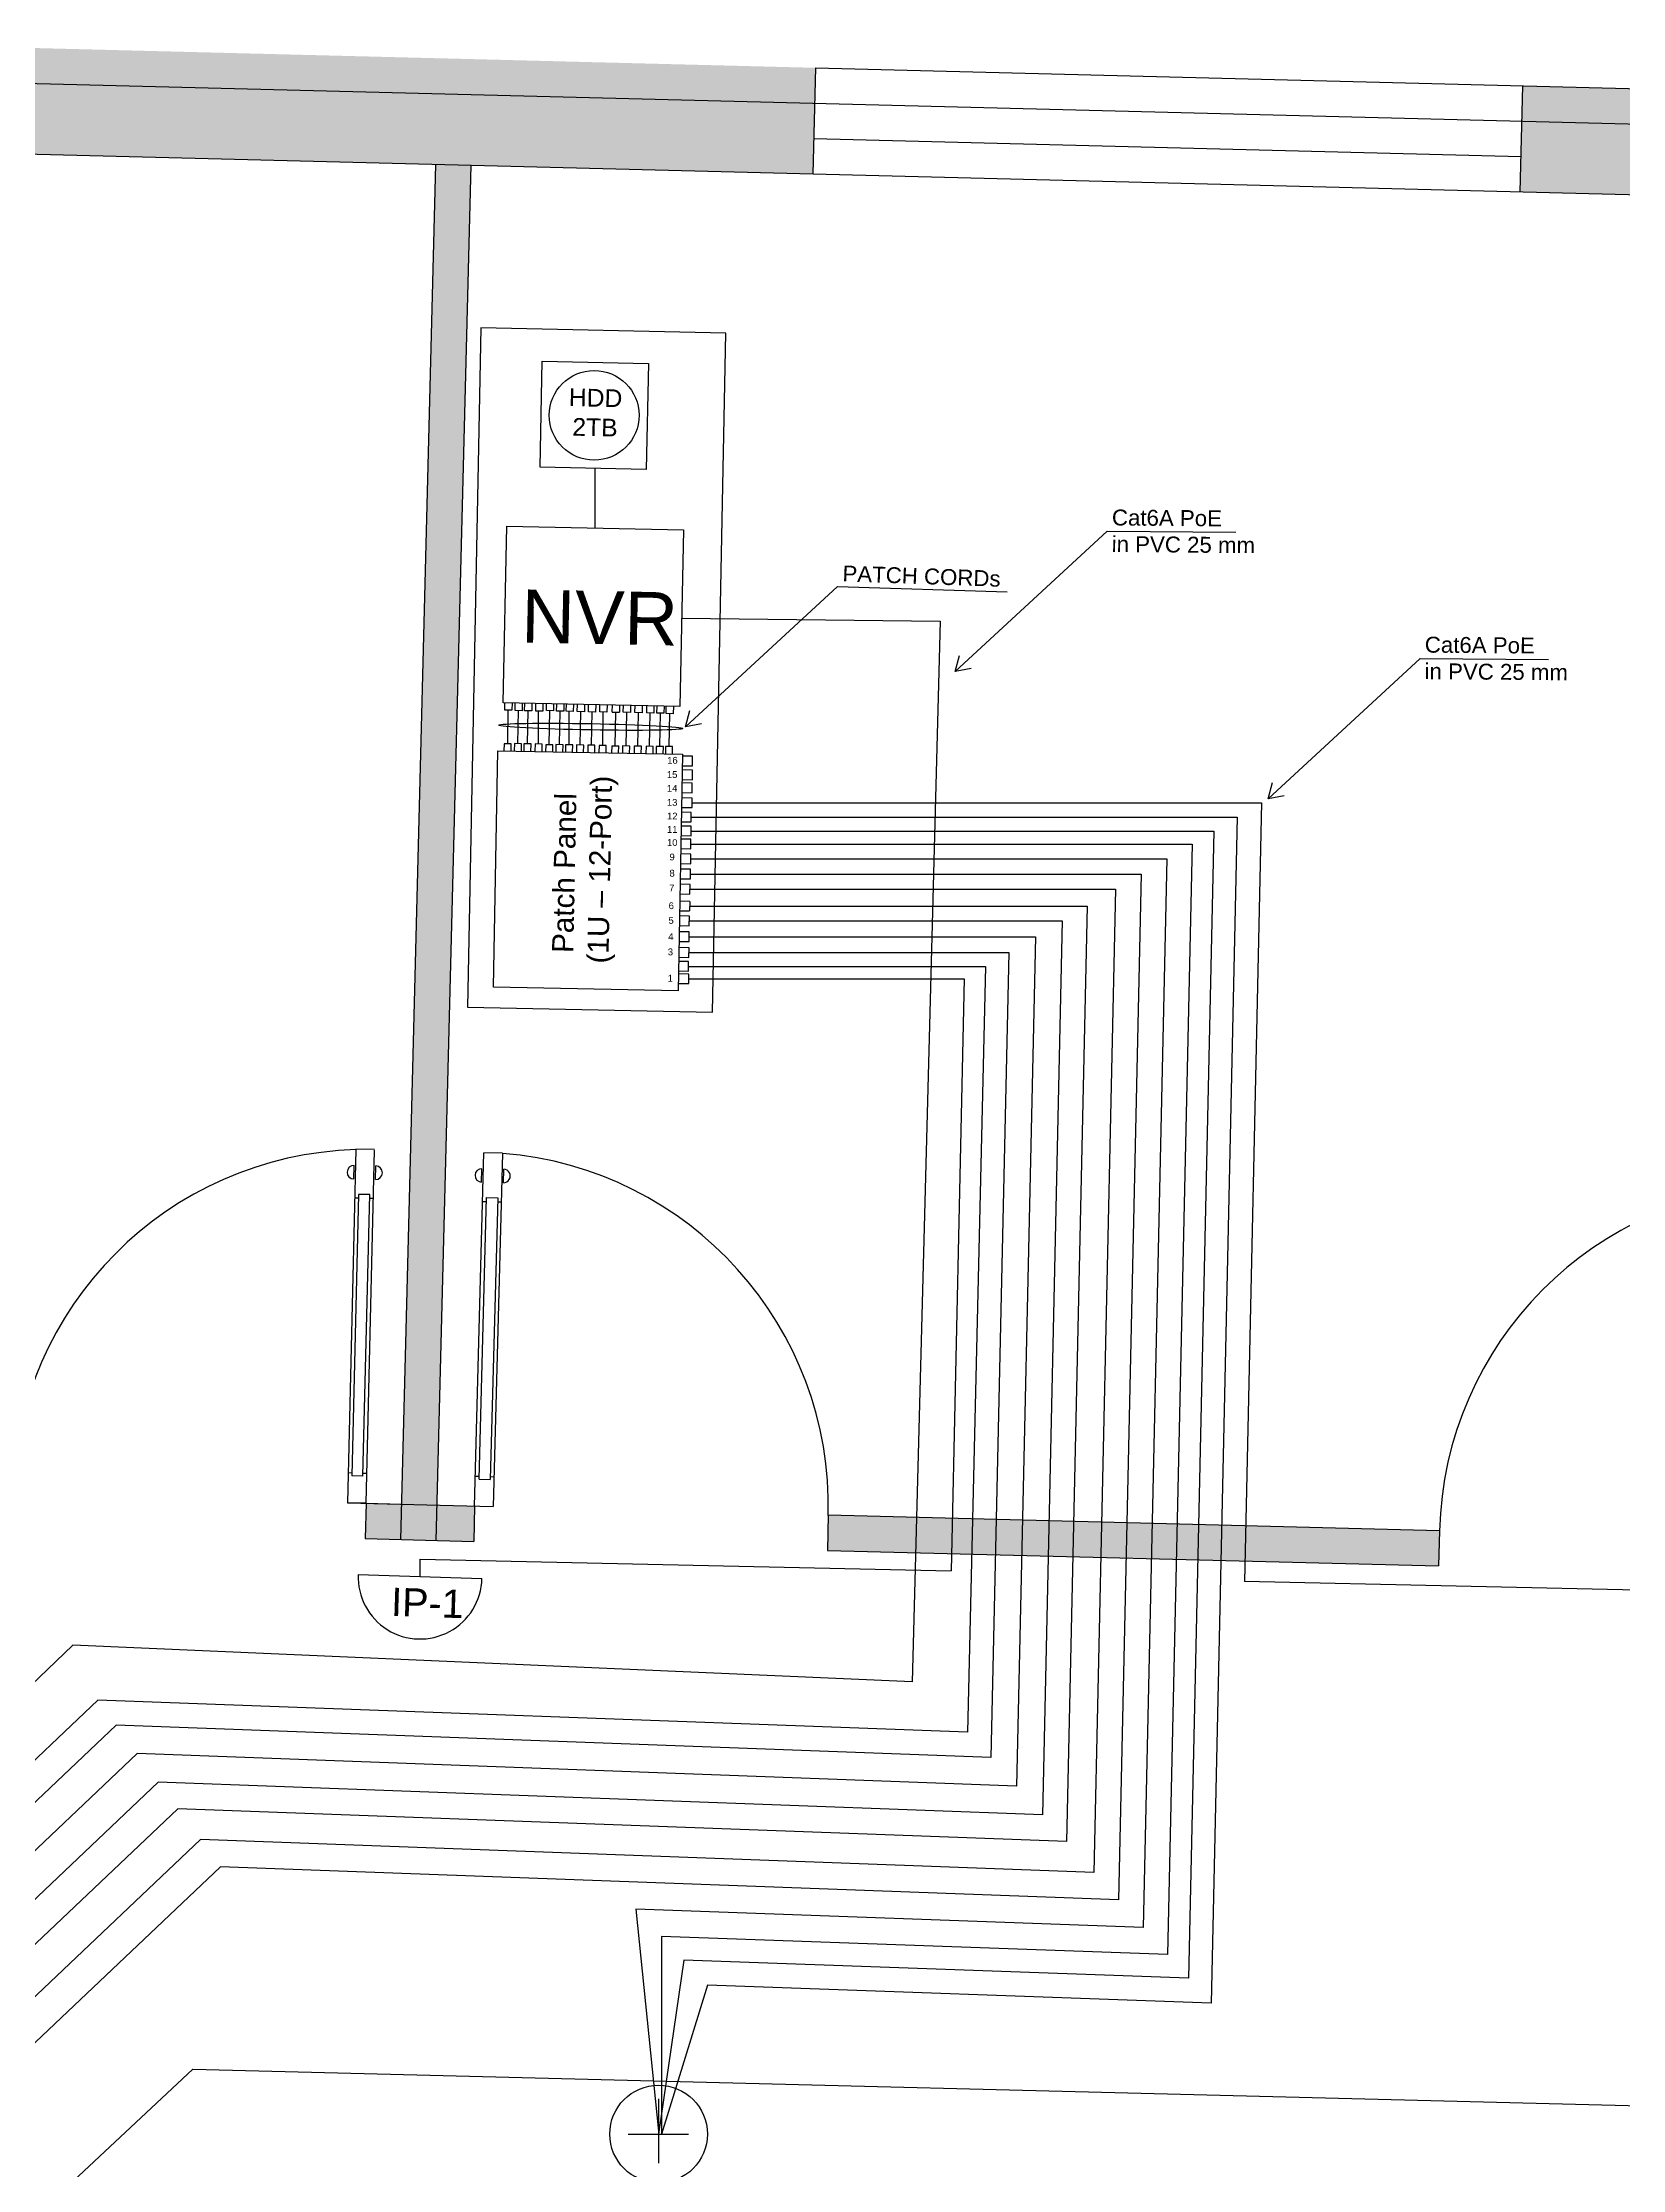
# Model space of a CAD drawing. Header units: metres. Extents: x -98 to 909, y -67 to 255.
# Drawn here: x 236.64 to 241.11, y 248.74 to 254.75 of the extents above; entities that cross this region are included whole.
import ezdxf

# ---------------------------------------------------------------- set-up
doc = ezdxf.new("R2010")
doc.units = ezdxf.units.M
doc.header["$MEASUREMENT"] = 0
for name, pattern in [('ACAD_ISO05W100', [33, 24, -3, 0, -3, 0, -3]), ('ACAD_ISO06W100', [36, 24, -3, 0, -3, 0, -3, 0, -3]), ('BORDER2', [0.875, 0.25, -0.125, 0.25, -0.125, 0, -0.125])]:
    doc.linetypes.add(name, pattern=pattern)
for name, color, linetype in [('bo', 7, 'Continuous'), ('Data Cables', 140, 'Continuous'), ('تكييف', 50, 'Continuous'), ('خط الحرائق', 30, 'BORDER2'), ('خط نظام المراقبة', 60, 'Continuous'), ('نظام المراقبة', 60, 'Continuous')]:
    doc.layers.add(name, color=color, linetype=linetype)
doc.styles.get("Standard").update_dxf_attribs({"font": 'arial.ttf'})

msp = doc.modelspace()

# ---------------------------------------------------------------- hatches: boundary and pattern name
at = {"layer": 'bo'}
h = msp.add_hatch(color=256, dxfattribs=at)
h.paths.add_polyline_path([(235.20373, 246.87087), (235.00282, 247.08625), (233.35762, 245.54944), (233.55763, 245.33632)])
h.paths.add_polyline_path([(234.49891, 248.68205), (234.43055, 248.75503), (233.79212, 248.15704), (233.8603, 248.0839)])
h.paths.add_polyline_path([(235.31109, 249.44277), (235.24602, 249.51224), (235.24276, 249.51578), (235.01891, 249.30612), (235.08727, 249.23313)])
h.paths.add_polyline_path([(232.57247, 252.2106), (232.49933, 252.14241), (235.0919, 249.37447), (235.16488, 249.44284)])
h.paths.add_polyline_path([(231.61672, 251.31961), (231.41215, 251.53905), (230.99865, 251.15357), (231.20322, 250.93413)])
h.paths.add_polyline_path([(232.97618, 252.58695), (232.77161, 252.80639), (231.86496, 251.96118), (232.06953, 251.74174)])
h.paths.add_polyline_path([(234.3588, 253.87587), (234.15423, 254.09531), (233.22443, 253.22852), (233.429, 253.00908)])
edge = h.paths.add_edge_path()
edge.add_line((236.49007, 250.54705), (236.5569, 250.54536))
edge.add_line((236.5569, 250.54536), (236.55943, 250.64533))
edge.add_line((236.55943, 250.64533), (236.45163, 250.64806))
edge.add_line((236.45163, 250.64806), (235.82705, 250.06305))
edge.add_arc((235.24602, 249.51224), 0.80062, 42.601962, 43.470949, ccw=False)
edge.add_line((235.83534, 250.05418), (235.8954, 249.99005))
edge.add_line((235.8954, 249.99005), (236.49007, 250.54705))
h.paths.add_polyline_path([(238.8298, 254.67733), (236.00788, 254.74878), (236.00028, 254.44888), (238.8222, 254.37743)])
h = msp.add_hatch(color=256, dxfattribs=at)
h.paths.add_polyline_path([(237.85492, 254.40192), (237.75496, 254.40445), (237.65908, 250.61749), (237.75904, 250.61496)])
h.paths.add_polyline_path([(237.86589, 250.61225), (237.75904, 250.61496), (237.75651, 250.51499), (237.86336, 250.51228)])
h.paths.add_polyline_path([(237.75904, 250.61496), (237.65908, 250.61749), (237.65654, 250.51752), (237.75651, 250.51499)])
h.paths.add_polyline_path([(237.65908, 250.61749), (237.5591, 250.61991), (237.55658, 250.52005), (237.65654, 250.51752)])
h.paths.add_polyline_path([(240.59331, 250.5432), (238.86557, 250.58694), (238.86304, 250.48697), (240.59078, 250.44323)])
h.paths.add_polyline_path([(241.89749, 250.51018), (241.69296, 250.51535), (241.59299, 250.51777), (241.59057, 250.41792), (241.89496, 250.41021)])
h.paths.add_polyline_path([(241.80559, 251.01275), (241.70309, 250.91521), (241.69296, 250.51535), (241.79293, 250.51282)])
h.paths.add_polyline_path([(241.88881, 254.29979), (241.78884, 254.30232), (241.70309, 250.91521), (241.80559, 251.01275)])
h.paths.add_polyline_path([(242.86577, 254.57515), (240.82916, 254.62671), (240.82156, 254.32681), (242.85818, 254.27524)])
h.paths.add_polyline_path([(245.47957, 254.50897), (244.86513, 254.52453), (244.85754, 254.22462), (245.17239, 254.21665)])
h.paths.add_polyline_path([(246.16471, 254.49162), (245.47957, 254.50897), (245.17239, 254.21665), (245.85722, 254.19931), (245.74838, 249.90069), (246.04828, 249.8931), (246.05082, 249.99307)])
h.paths.add_polyline_path([(246.02297, 248.89342), (245.72307, 248.90101), (245.72054, 248.80104), (244.52175, 248.83139), (244.51416, 248.53149), (246.01285, 248.49355)])

# ---------------------------------------------------------------- linework, layer by layer
for p, q in [((234.9242, 254.67619), (244.99402, 254.42123)), ((238.8298, 254.67733), (238.8222, 254.37743)), ((238.8298, 254.67733), (244.86513, 254.52453)), ((240.82156, 254.32681), (240.82916, 254.62671)), ((238.82474, 254.4774), (240.82409, 254.42678)), ((235.00061, 254.47419), (245.85722, 254.19931)), ((237.75496, 254.40445), (237.65654, 250.51752)), ((237.85492, 254.40192), (237.75651, 250.51499)), ((237.53049, 251.6195), (237.50633, 250.62119)), ((237.5833, 251.61961), (237.53045, 251.62089)), ((237.5591, 250.61991), (237.58327, 251.61822)), ((237.86589, 250.61214), (237.89227, 251.6104)), ((237.89231, 251.61179), (237.94516, 251.61039)), ((237.94504, 251.609), (237.91866, 250.61075)), ((237.52416, 251.53671), (237.52508, 251.57485)), ((237.58559, 251.53522), (237.58651, 251.57336)), ((237.88576, 251.52762), (237.88676, 251.56576)), ((237.94718, 251.526), (237.94819, 251.56414)), ((237.53799, 251.49307), (237.51874, 250.69749)), ((237.53773, 251.48203), (237.52717, 251.48228)), ((237.56966, 251.49231), (237.53799, 251.49307)), ((237.5504, 250.69672), (237.56966, 251.49231)), ((237.57995, 251.481), (237.56939, 251.48126)), ((237.87846, 250.68842), (237.89949, 251.48396)), ((237.88865, 251.47319), (237.8992, 251.47291)), ((237.89949, 251.48396), (237.93116, 251.48312)), ((237.93116, 251.48312), (237.91013, 250.68758)), ((237.93086, 251.47207), (237.94142, 251.47179)), ((237.51893, 250.70537), (237.50837, 250.70563)), ((237.5504, 250.69672), (237.51874, 250.69749)), ((237.56115, 250.70435), (237.55059, 250.7046)), ((237.86812, 250.69658), (237.87867, 250.6963)), ((237.91034, 250.69546), (237.92089, 250.69518)), ((237.87846, 250.68842), (237.91013, 250.68758)), ((237.50633, 250.62136), (237.91866, 250.61092)), ((237.5591, 250.61991), (237.50633, 250.62119)), ((237.5591, 250.61991), (237.55658, 250.52005)), ((237.5591, 250.61991), (237.65908, 250.61749)), ((237.86589, 250.61225), (237.86336, 250.51228)), ((238.86557, 250.58694), (238.86304, 250.48697)), ((238.86557, 250.58694), (240.59331, 250.5432)), ((237.55658, 250.52005), (237.86336, 250.51228)), ((240.59328, 250.54197), (240.59078, 250.44323)), ((238.86304, 250.48697), (240.59078, 250.44323)), ((233.35762, 245.54944), (237.06922, 249.02008)), ((237.06922, 249.02008), (245.72054, 248.80104))]:
    msp.add_line(p, q, dxfattribs=at)
for centre, radius, start, end in [((237.5591, 250.61991), 1, 91.639501, 178.613384), ((237.86589, 250.61214), 1, 358.485917, 85.4598), ((237.52462, 251.55578), 0.01908, 88.613384, 268.613384), ((237.58605, 251.55429), 0.01908, 268.613384, 88.613384), ((237.88626, 251.54669), 0.01908, 88.485917, 268.485917), ((237.94768, 251.54507), 0.01908, 268.485917, 88.485917), ((241.59299, 250.51777), 1, 91.639501, 178.613384)]:
    msp.add_arc(centre, radius, start, end, dxfattribs=at)
at = {"layer": 'Data Cables', "color": 9, "true_color": 0xc7c8ca}
msp.add_ellipse((238.19481, 252.81473), major_axis=(0.26011, -0.00466), ratio=0.0345782, dxfattribs=at)
at = {"layer": 'تكييف'}
for p, q in [((238.38604, 248.93666), (238.38604, 248.75479)), ((238.3, 248.83719), (238.47067, 248.83719))]:
    msp.add_line(p, q, dxfattribs=at)
msp.add_circle((238.38604, 248.83719), 0.13799, dxfattribs=at)
at = {"layer": 'خط الحرائق', "color": 9, "linetype": 'ACAD_ISO06W100', "lineweight": 25, "true_color": 0xc7c8ca}
for p, q in [((239.22421, 252.97082), (239.23651, 253.01651)), ((238.46231, 252.81469), (238.47461, 252.86039)), ((240.10854, 252.61138), (240.12084, 252.65708))]:
    msp.add_line(p, q, dxfattribs=at)
for points in [[(239.2696, 252.97932), (239.22421, 252.97082), (239.654, 253.36756), (240.01743, 253.36484)], [(238.50771, 252.82319), (238.46231, 252.81469), (238.8921, 253.21143), (239.37145, 253.19616)], [(240.15394, 252.61988), (240.10854, 252.61138), (240.53834, 253.00812), (240.90176, 253.00541)]]:
    msp.add_lwpolyline(points, dxfattribs=at)
at = {"layer": 'خط نظام المراقبة', "linetype": 'ACAD_ISO05W100'}
for p, q in [((238.20654, 253.37703), (238.20654, 253.545)), ((237.95937, 252.76667), (237.96118, 252.86175)), ((237.98833, 252.767), (237.99011, 252.86033)), ((238.0155, 252.76634), (238.01729, 252.85996)), ((238.04682, 252.76601), (238.04682, 252.85915)), ((238.07694, 252.76389), (238.07878, 252.86009)), ((238.1059, 252.76422), (238.10771, 252.85867)), ((238.13308, 252.76357), (238.13308, 252.85834)), ((238.1644, 252.76323), (238.1662, 252.85745)), ((238.19613, 252.76272), (238.19792, 252.85677)), ((238.2279, 252.76173), (238.22971, 252.85655)), ((238.26334, 252.7609), (238.26516, 252.85605)), ((238.29427, 252.76033), (238.29609, 252.85545)), ((238.32741, 252.75993), (238.32922, 252.85461)), ((238.36055, 252.75951), (238.36235, 252.85377)), ((238.38938, 252.75874), (238.39119, 252.85345)), ((238.4156, 252.75917), (238.41737, 252.85204)), ((238.4778, 252.55917), (240.02173, 252.55917)), ((238.48066, 252.5998), (240.09036, 252.5998)), ((240.02173, 252.55917), (239.94763, 249.20686)), ((240.09036, 252.5998), (240.0417, 250.39857)), ((238.47823, 252.52009), (239.95574, 252.52009)), ((239.95574, 252.52009), (239.88407, 249.27782)), ((238.47688, 252.44116), (239.82245, 252.44116)), ((238.47734, 252.48342), (239.89381, 252.48342)), ((239.82245, 252.44116), (239.75569, 249.42114)), ((239.89381, 252.48342), (239.82442, 249.34441)), ((238.47617, 252.39836), (239.75016, 252.39836)), ((239.75016, 252.39836), (239.68606, 249.49887)), ((238.47484, 252.35549), (239.67776, 252.35549)), ((239.67776, 252.35549), (239.61633, 249.57672)), ((238.47293, 252.26594), (239.52653, 252.26594)), ((238.4737, 252.30767), (239.597, 252.30767)), ((239.52653, 252.26594), (239.47068, 249.73934)), ((239.597, 252.30767), (239.53855, 249.66356)), ((238.47237, 252.22123), (239.45102, 252.22123)), ((239.45102, 252.22123), (239.39795, 249.82053)), ((238.47075, 252.13762), (239.30982, 252.13762)), ((238.47179, 252.17652), (239.37551, 252.17652)), ((239.30982, 252.13762), (239.25953, 249.97265)), ((239.37551, 252.17652), (239.32522, 249.90172)), ((238.47131, 252.10224), (239.25007, 252.10224)), ((239.25007, 252.10224), (239.21309, 250.42903)), ((237.71185, 250.4129), (237.71185, 250.46244)), ((237.71185, 250.46244), (239.21309, 250.42903)), ((241.74789, 250.3613), (240.0417, 250.39857)), ((236.8008, 250.06343), (232.95944, 246.42342)), ((239.25953, 249.97265), (236.8008, 250.06343)), ((236.85271, 249.99301), (230.64412, 244.10983)), ((239.32522, 249.90172), (236.85271, 249.99301)), ((236.9122, 249.91231), (228.12822, 241.58872)), ((239.39795, 249.82053), (236.9122, 249.91231)), ((236.9717, 249.8316), (232.03725, 245.15578)), ((239.47068, 249.73934), (236.9717, 249.8316)), ((237.02723, 249.75628), (232.25955, 245.23849)), ((239.53855, 249.66356), (237.02723, 249.75628)), ((237.09086, 249.66997), (232.5143, 245.33328)), ((239.61633, 249.57672), (237.09086, 249.66997)), ((237.1479, 249.59259), (232.74267, 245.41825)), ((239.68606, 249.49887), (237.1479, 249.59259)), ((239.75569, 249.42114), (238.32152, 249.4724)), ((238.32152, 249.4724), (238.38604, 248.84573)), ((239.82442, 249.34441), (238.39404, 249.39553)), ((238.39404, 249.39553), (238.39404, 248.83719)), ((238.45697, 249.32883), (238.38534, 248.83719)), ((239.88407, 249.27782), (238.45697, 249.32883)), ((238.52403, 249.25774), (238.39404, 248.83719)), ((239.94763, 249.20686), (238.52403, 249.25774))]:
    msp.add_line(p, q, dxfattribs=at)
at = {"layer": 'خط نظام المراقبة', "color": 175, "linetype": 'ACAD_ISO05W100', "lineweight": 30, "true_color": 0x4554a5}
for p, q in [((238.45129, 253.12189), (239.18199, 253.11363)), ((239.18199, 253.11363), (239.10314, 250.11554)), ((236.72991, 250.21893), (231.63613, 245.335)), ((239.10314, 250.11554), (236.72991, 250.21893))]:
    msp.add_line(p, q, dxfattribs=at)
at = {"layer": 'نظام المراقبة'}
for p, q in [((237.95117, 252.86198), (237.95152, 252.88222)), ((237.9712, 252.86152), (237.95117, 252.86198)), ((237.97165, 252.88253), (237.9712, 252.86152)), ((237.9801, 252.86056), (237.98045, 252.8808)), ((238.00012, 252.8601), (237.9801, 252.86056)), ((238.00058, 252.88111), (238.00012, 252.8601)), ((238.00728, 252.86019), (238.00763, 252.88043)), ((238.02731, 252.85973), (238.00728, 252.86019)), ((238.02776, 252.88074), (238.02731, 252.85973)), ((238.03859, 252.85934), (238.03894, 252.87959)), ((238.05862, 252.85888), (238.03859, 252.85934)), ((238.05907, 252.8799), (238.05862, 252.85888)), ((238.06876, 252.86032), (238.06911, 252.88056)), ((238.08879, 252.85986), (238.06876, 252.86032)), ((238.08924, 252.88087), (238.08879, 252.85986)), ((238.09769, 252.8589), (238.09804, 252.87914)), ((238.11772, 252.85844), (238.09769, 252.8589)), ((238.11817, 252.87945), (238.11772, 252.85844)), ((238.12488, 252.85853), (238.12523, 252.87877)), ((238.1449, 252.85807), (238.12488, 252.85853)), ((238.14536, 252.87908), (238.1449, 252.85807)), ((238.15619, 252.85768), (238.15654, 252.87793)), ((238.17621, 252.85722), (238.15619, 252.85768)), ((238.17667, 252.87824), (238.17621, 252.85722)), ((238.18791, 252.857), (238.18826, 252.87724)), ((238.20794, 252.85654), (238.18791, 252.857)), ((238.20839, 252.87755), (238.20794, 252.85654)), ((238.2197, 252.85679), (238.22005, 252.87703)), ((238.23972, 252.85632), (238.2197, 252.85679)), ((238.24018, 252.87734), (238.23972, 252.85632)), ((238.25514, 252.85629), (238.25549, 252.87653)), ((238.27562, 252.87684), (238.27517, 252.85582)), ((238.28607, 252.85568), (238.28642, 252.87592)), ((238.3061, 252.85522), (238.28607, 252.85568)), ((238.30655, 252.87623), (238.3061, 252.85522)), ((238.3192, 252.85484), (238.31955, 252.87508)), ((238.33923, 252.85438), (238.3192, 252.85484)), ((238.33968, 252.87539), (238.33923, 252.85438)), ((238.35233, 252.854), (238.35268, 252.87425)), ((238.37281, 252.87456), (238.37236, 252.85354)), ((238.38117, 252.85368), (238.38152, 252.87393)), ((238.40165, 252.87424), (238.4012, 252.85322)), ((238.40736, 252.85227), (238.40771, 252.87252)), ((238.42784, 252.87283), (238.42738, 252.85181)), ((238.37236, 252.85354), (238.35233, 252.854)), ((238.4012, 252.85322), (238.38117, 252.85368)), ((238.42738, 252.85181), (238.40736, 252.85227)), ((237.94935, 252.76681), (237.94894, 252.74657)), ((237.96938, 252.76652), (237.94935, 252.76681)), ((237.96904, 252.7455), (237.96938, 252.76652)), ((237.97831, 252.76714), (237.9779, 252.7469)), ((237.99834, 252.76685), (237.97831, 252.76714)), ((237.998, 252.74583), (237.99834, 252.76685)), ((238.00549, 252.76649), (238.00508, 252.74625)), ((238.02552, 252.76619), (238.00549, 252.76649)), ((238.02518, 252.74518), (238.02552, 252.76619)), ((238.03681, 252.76615), (238.03639, 252.74591)), ((238.05684, 252.76586), (238.03681, 252.76615)), ((238.0565, 252.74484), (238.05684, 252.76586)), ((238.06693, 252.76404), (238.06651, 252.7438)), ((238.08696, 252.76375), (238.06693, 252.76404)), ((238.08662, 252.74273), (238.08696, 252.76375)), ((238.09589, 252.76437), (238.09547, 252.74413)), ((238.11592, 252.76408), (238.09589, 252.76437)), ((238.11558, 252.74306), (238.11592, 252.76408)), ((238.12307, 252.76371), (238.12265, 252.74347)), ((238.1431, 252.76342), (238.12307, 252.76371)), ((238.14276, 252.7424), (238.1431, 252.76342)), ((238.15438, 252.76338), (238.15397, 252.74314)), ((238.17442, 252.76309), (238.15438, 252.76338)), ((238.17408, 252.74207), (238.17442, 252.76309)), ((238.18611, 252.76286), (238.1857, 252.74262)), ((238.20614, 252.76257), (238.18611, 252.76286)), ((238.2058, 252.74155), (238.20614, 252.76257)), ((238.21788, 252.76188), (238.21747, 252.74164)), ((238.23792, 252.76159), (238.21788, 252.76188)), ((238.23757, 252.74057), (238.23792, 252.76159)), ((238.25333, 252.76104), (238.25291, 252.7408)), ((238.27302, 252.73973), (238.27336, 252.76075)), ((238.28425, 252.76048), (238.28384, 252.74024)), ((238.30429, 252.76019), (238.28425, 252.76048)), ((238.30395, 252.73917), (238.30429, 252.76019)), ((238.31739, 252.76007), (238.31698, 252.73983)), ((238.33743, 252.75978), (238.31739, 252.76007)), ((238.33709, 252.73876), (238.33743, 252.75978)), ((238.35053, 252.75966), (238.35012, 252.73941)), ((238.37056, 252.75936), (238.35053, 252.75966)), ((238.37022, 252.73835), (238.37056, 252.75936)), ((238.37936, 252.75889), (238.37895, 252.73865)), ((238.39939, 252.7586), (238.37936, 252.75889)), ((238.39905, 252.73758), (238.39939, 252.7586)), ((238.40558, 252.75931), (238.40517, 252.73907)), ((238.42561, 252.75902), (238.40558, 252.75931)), ((238.42527, 252.738), (238.42561, 252.75902)), ((238.45302, 252.70476), (238.48138, 252.70429)), ((238.48178, 252.73132), (238.45447, 252.73188)), ((238.48222, 252.69224), (238.45491, 252.6928)), ((238.48138, 252.70429), (238.48178, 252.73132)), ((238.48182, 252.66521), (238.48222, 252.69224)), ((238.45256, 252.62901), (238.48092, 252.62854)), ((238.45346, 252.66568), (238.48182, 252.66521)), ((238.48086, 252.61331), (238.45355, 252.61388)), ((238.48132, 252.65557), (238.45401, 252.65614)), ((238.48092, 252.62854), (238.48132, 252.65557)), ((238.478, 252.57268), (238.45069, 252.57324)), ((238.4521, 252.58675), (238.48046, 252.58629)), ((238.4776, 252.54565), (238.478, 252.57268)), ((238.48046, 252.58629), (238.48086, 252.61331)), ((238.44924, 252.54612), (238.4776, 252.54565)), ((238.44967, 252.50704), (238.47803, 252.50658)), ((238.47754, 252.49693), (238.45023, 252.4975)), ((238.47843, 252.5336), (238.45112, 252.53417)), ((238.47714, 252.46991), (238.47754, 252.49693)), ((238.47803, 252.50658), (238.47843, 252.5336)), ((238.44878, 252.47037), (238.47714, 252.46991)), ((238.47708, 252.45468), (238.44977, 252.45524)), ((238.47668, 252.42765), (238.47708, 252.45468)), ((238.44761, 252.38531), (238.47597, 252.38484)), ((238.44832, 252.42812), (238.47668, 252.42765)), ((238.47638, 252.41187), (238.44906, 252.41244)), ((238.47597, 252.38484), (238.47638, 252.41187)), ((238.44628, 252.34244), (238.47464, 252.34198)), ((238.4739, 252.32118), (238.44659, 252.32175)), ((238.47504, 252.369), (238.44773, 252.36957)), ((238.47464, 252.34198), (238.47504, 252.369)), ((238.44514, 252.29462), (238.47349, 252.29416)), ((238.47313, 252.27945), (238.44582, 252.28002)), ((238.47273, 252.25243), (238.47313, 252.27945)), ((238.44381, 252.20818), (238.47216, 252.20771)), ((238.44437, 252.25289), (238.47273, 252.25243)), ((238.47257, 252.23474), (238.44525, 252.2353)), ((238.47216, 252.20771), (238.47257, 252.23474)), ((238.44324, 252.16347), (238.47159, 252.163)), ((238.47095, 252.15113), (238.44364, 252.1517)), ((238.472, 252.19003), (238.44468, 252.19059)), ((238.47055, 252.12411), (238.47095, 252.15113)), ((238.47159, 252.163), (238.472, 252.19003)), ((238.44219, 252.12457), (238.47055, 252.12411)), ((238.44275, 252.08919), (238.47111, 252.08873)), ((238.47151, 252.11576), (238.4442, 252.11632)), ((238.47111, 252.08873), (238.47151, 252.11576))]:
    msp.add_line(p, q, dxfattribs=at)
at = {"layer": 'نظام المراقبة', "linetype": 'ACAD_ISO05W100'}
for p, q in [((238.25514, 252.85629), (238.27517, 252.85582)), ((238.25333, 252.76104), (238.27336, 252.76075)), ((238.4739, 252.32118), (238.47349, 252.29416))]:
    msp.add_line(p, q, dxfattribs=at)
at = {"layer": 'نظام المراقبة', "color": 30, "linetype": 'ACAD_ISO05W100', "true_color": 0xf8991e}
msp.add_lwpolyline([(237.84568, 252.02264), (238.53823, 252.00824), (238.57602, 253.92776), (237.88348, 253.94216)], close=True, dxfattribs=at)
at = {"layer": 'نظام المراقبة', "linetype": 'ACAD_ISO05W100'}
for points in [[(238.05708, 253.84817), (238.35702, 253.84194), (238.35078, 253.542), (238.05084, 253.54824)], [(237.95659, 253.38223), (238.45648, 253.37183), (238.44609, 252.87194), (237.9462, 252.88233)]]:
    msp.add_lwpolyline(points, close=True, dxfattribs=at)
at = {"layer": 'نظام المراقبة'}
msp.add_lwpolyline([(237.93145, 252.74707), (238.45338, 252.73692), (238.44141, 252.06881), (237.91949, 252.07896)], close=True, dxfattribs=at)
at = {"layer": 'نظام المراقبة', "linetype": 'ACAD_ISO05W100'}
msp.add_lwpolyline([(237.53694, 250.41834), (237.88677, 250.40746, -1.0087296), (237.53694, 250.41834, 0.2002038)], format="xyb", dxfattribs=at)
msp.add_circle((238.20393, 253.69509), 0.12687, dxfattribs=at)

# ---------------------------------------------------------------- texts
at = {"layer": 'Data Cables', "color": 9, "true_color": 0xc7c8ca, "char_height": 0.045, "attachment_point": 1}
for s, insert, rotation in [('Cat6A PoE\\Pin PVC 25 mm', (239.66756, 253.42892), 359.516046), ('PATCH CORDs', (238.90662, 253.27079), 358.035469), ('Cat6A PoE\\Pin PVC 25 mm', (240.5519, 253.06949), 359.516046)]:
    msp.add_mtext_dynamic_manual_height_columns(s, width=0.4617775, gutter_width=1, heights=[0], dxfattribs=dict(at, insert=insert, rotation=rotation))
at = {"layer": 'نظام المراقبة', "linetype": 'ACAD_ISO05W100', "attachment_point": 1}
for s, width, insert, char_height, rotation in [('\\pxqc;HDD^J2TB', 0.5917498, (237.91264, 253.7758), 0.05, 358.809062), ('NVR', 0.3018347, (237.99981, 253.20324), 0.15, 358.809062), ('IP-1', 0.0866794, (237.63142, 250.38152), 0.08, 358.219364)]:
    msp.add_mtext_dynamic_manual_height_columns(s, width=width, gutter_width=1, heights=[0], dxfattribs=dict(at, insert=insert, char_height=char_height, rotation=rotation))
at = {"layer": 'نظام المراقبة', "char_height": 0.01919, "attachment_point": 1}
for s, insert in [('15', (238.40934, 252.68938)), ('16', (238.41015, 252.72959)), ('14', (238.40934, 252.65049)), ('13', (238.40934, 252.6108)), ('12', (238.40974, 252.57191)), ('10', (238.40957, 252.4972)), ('11', (238.40972, 252.5342)), ('9', (238.41671, 252.45634)), ('8', (238.41671, 252.41044)), ('6', (238.41436, 252.31863)), ('7', (238.41553, 252.36847)), ('5', (238.41396, 252.27712)), ('4', (238.41317, 252.23117)), ('3', (238.412, 252.1881)), ('1', (238.41161, 252.11369))]:
    msp.add_mtext_dynamic_manual_height_columns(s, width=0.0353302, gutter_width=0.76761, heights=[0.02956], dxfattribs=dict(at, insert=insert))
at = {"layer": 'نظام المراقبة', "insert": (238.08348, 252.11674), "char_height": 0.06, "attachment_point": 1, "rotation": 88.843979}
msp.add_mtext_dynamic_manual_height_columns('\\pxqc;Patch Panel^J (1U – 12-Port)', width=0.5709555, gutter_width=1, heights=[0], dxfattribs=at)

doc.saveas('drawing.dxf')
